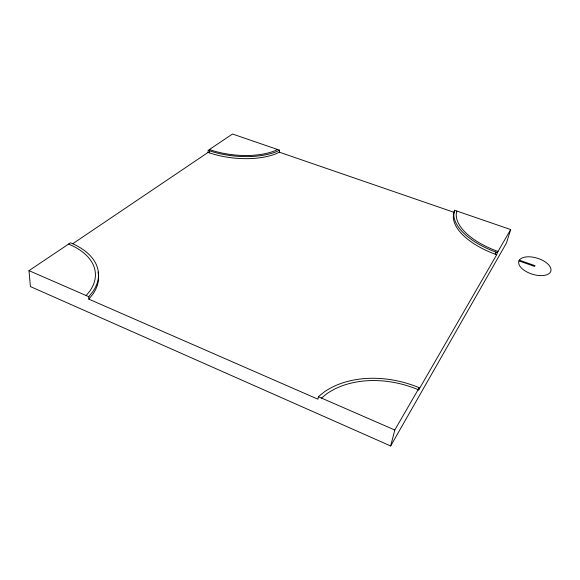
<?xml version="1.0" encoding="UTF-8"?>
<svg xmlns="http://www.w3.org/2000/svg" width="580" height="580" viewBox="0 0 580 580"><rect width="100%" height="100%" fill="white"/><g stroke="black" fill="none" stroke-linecap="round" stroke-linejoin="round"><path stroke-width="0.87" d="M208.082 152.402L208.198 150.343L232.515 134.016L279.618 150.191L279.386 152.199L275.268 154.048A54.165 23.903 5.8 0 1 209.293 152.83L208.082 152.402L72.848 243.665M209.293 152.83L209.416 150.771L208.198 150.343M496.697 254.714L418.586 390.123L419.238 387.723L417.353 386.94A89.052 63.626 17.2 0 0 324.242 391.957L318.355 396.713L317.92 399.185L88.827 299.142L88.733 296.677L92.757 291.776A80.468 44.341 -4.9 0 0 71.906 243.397L70.484 242.802L29 270.65L30.399 286.563L390.666 445.984L506.507 242.933L510.668 229.549L454.524 210.264L453.328 215.579A61.226 29.152 15.6 0 0 495.182 254.178L496.697 254.714L497.35 252.597L510.668 229.549M456.837 211.055L456.257 214.02A58.834 27.891 15.6 0 0 496.509 250.886L498.024 251.423M454.524 210.264L453.864 213.527A61.328 29.08 15.6 0 0 495.827 252.061L497.35 252.597M390.666 445.984L394.791 430.012L419.238 387.723M495.182 254.178L495.827 252.061M88.827 299.142L92.836 294.227A80.294 44.421 -5 0 0 98.042 272.071M86.159 295.553L89.82 291.117A77.176 42.528 -4.9 0 0 69.999 244.673L68.578 244.079M321.48 398.076L326.808 393.748A85.412 61.002 17.2 0 1 416.23 388.861L418.122 389.644M279.618 150.191L275.486 152.032A54.244 23.831 5.8 0 1 209.416 150.771M277.602 149.502L273.847 151.162A52.033 22.859 5.8 0 1 210.642 149.944L209.431 149.517M279.386 152.199L453.988 212.309M519.397 260.166L534.992 265.683L534.622 266.438L519.006 260.913M29 270.65L88.885 296.743M318.355 396.713L394.791 430.012M519.151 260.521L518.766 261.544A16.74 8.381 17.3 0 0 539.944 275.601A16.74 8.381 17.3 0 0 546.592 262.921A16.74 8.381 17.3 0 0 519.789 259.594L519.151 260.521"/></g></svg>
